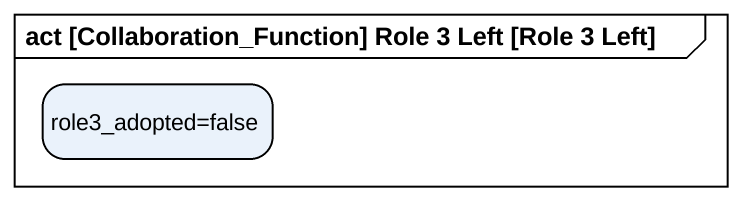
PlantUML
@startuml
mainframe act [Collaboration_Function] Role 3 Left [Role 3 Left]
hide empty description
state "role3_adopted=false" as role3_adopted_false
@enduml
